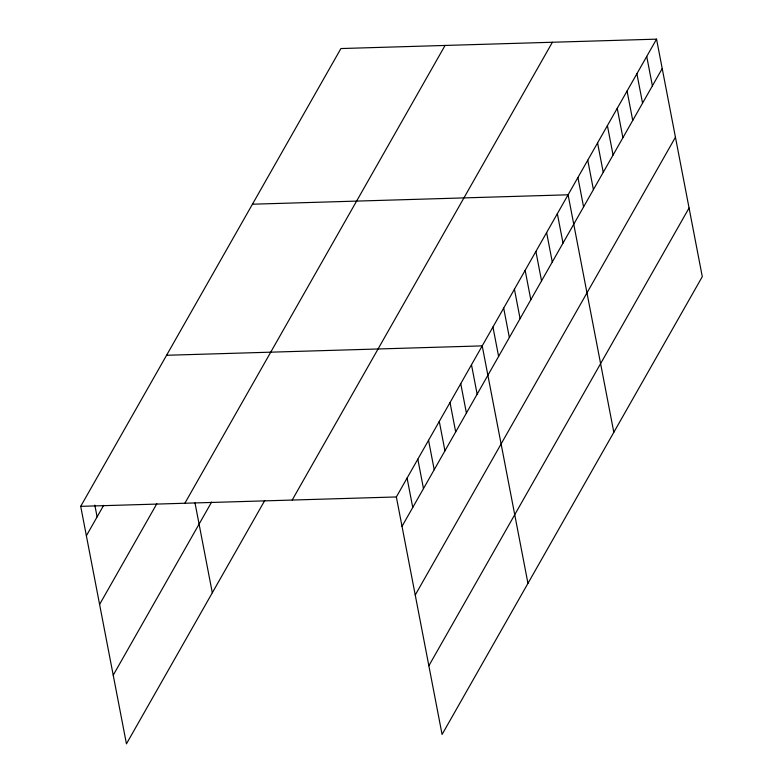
<?xml version="1.0" encoding="UTF-8"?>
<svg xmlns="http://www.w3.org/2000/svg" width="783" height="783" viewBox="0 0 783 783"><rect width="100%" height="100%" fill="white"/><g stroke="black" fill="none" stroke-linecap="round" stroke-linejoin="round"><path stroke-width="1.17" d="M264.791 500.454L126.445 743.85L80.708 506.347L340.918 48.546L656.555 39.15L702.292 276.653L442.082 734.454L396.355 496.951L656.555 39.15M86.375 535.768L103.669 505.338M99.598 604.437L156.845 503.714M184.866 503.244L445.077 45.443M113.222 675.181L211.606 502.079M292.186 500.053L552.397 42.253M402.012 526.362L662.222 68.561M415.235 595.031L675.445 137.231M428.859 665.785L689.069 207.984M252.449 204.206L568.086 194.801L613.823 432.304M166.573 355.276L482.22 345.88L527.957 583.374M80.708 506.347L396.355 496.951M646.729 56.445L652.396 85.856M636.892 73.739L642.559 103.15M627.066 91.034L632.733 120.445M617.239 108.328L622.906 137.739M607.402 125.623L613.069 155.044M597.576 142.917L603.243 172.338M587.749 160.212L593.416 189.633M577.913 177.506L583.58 206.927M557.349 213.69L563.016 243.102M546.622 232.571L552.279 261.982M535.885 251.451L541.552 280.872M525.148 270.341L530.815 299.752M514.421 289.221L520.088 318.642M503.684 308.111L509.351 337.522M492.947 326.991L498.614 356.412M471.483 364.761L477.15 394.172M460.747 383.641L466.414 413.062M450.019 402.531L455.686 431.942M439.283 421.411L444.95 450.832M428.546 440.3L434.213 469.712M417.819 459.181L423.486 488.602M407.082 478.07L412.749 507.482M194.996 502.882L212.31 592.78M94.841 505.113L97.102 516.878"/></g></svg>
